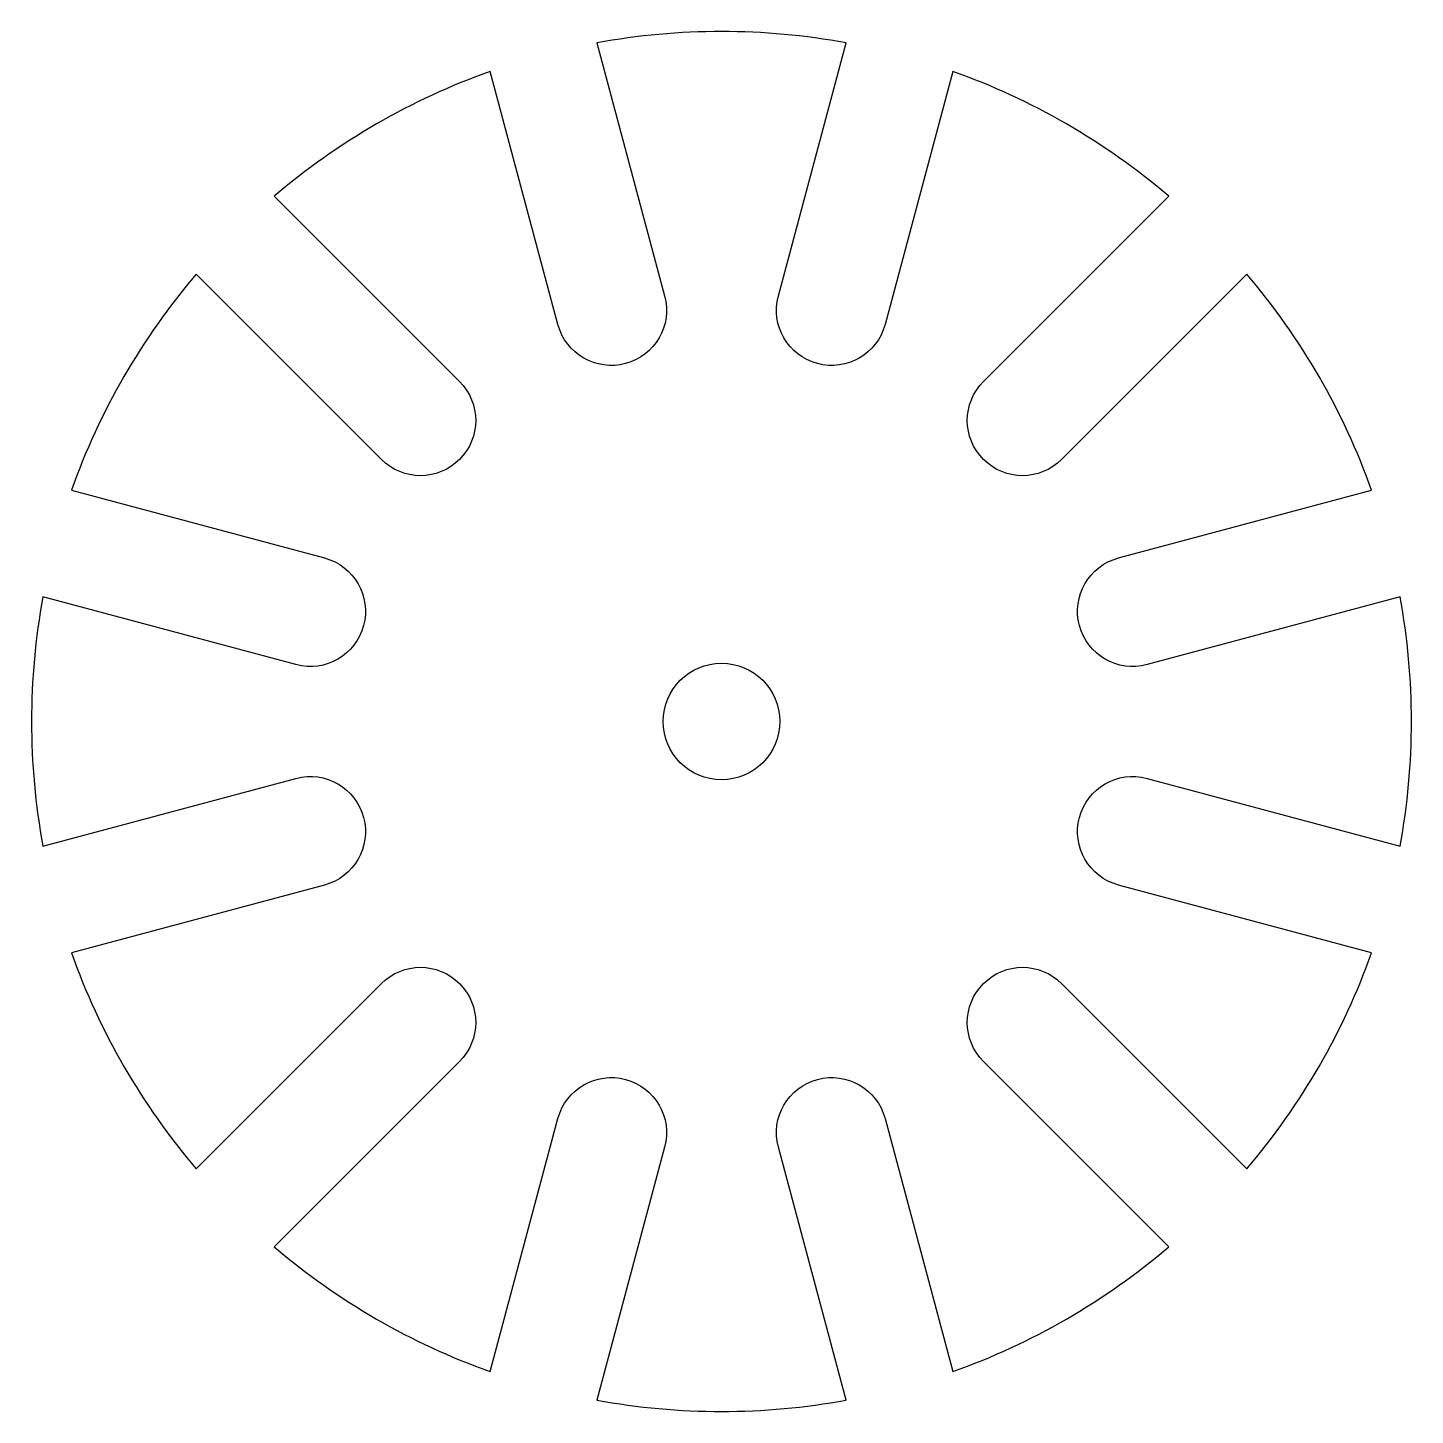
# Model space of a CAD drawing. Extents: x -11.3 to 11.3, y -11.3 to 11.3.
import ezdxf

# ---------------------------------------------------------------- set-up
doc = ezdxf.new("R2010")
doc.units = 0
doc.layers.get('0').update_dxf_attribs({"linetype": 'continuous'})

# ---------------------------------------------------------------- blocks, each defined once
blk = doc.blocks.new('SKETCH')
at = {"color": 7}
blk.add_lwpolyline([(4.272, 5.545), (7.293, 8.566, 0.091108), (3.772, 10.599), (2.666, 6.472, -1), (0.927, 6.938), (2.033, 11.065, 0.091108), (-2.033, 11.065), (-0.927, 6.938, -1), (-2.666, 6.472), (-3.772, 10.599, 0.091108), (-7.293, 8.566), (-4.272, 5.545, -1), (-5.545, 4.272), (-8.566, 7.293, 0.091108), (-10.599, 3.772), (-6.472, 2.666, -1), (-6.938, 0.927), (-11.065, 2.033, 0.091108), (-11.065, -2.033), (-6.938, -0.927, -1), (-6.472, -2.666), (-10.599, -3.772, 0.091108), (-8.566, -7.293), (-5.545, -4.272, -1), (-4.272, -5.545), (-7.293, -8.566, 0.091108), (-3.772, -10.599), (-2.666, -6.472, -1), (-0.927, -6.938), (-2.033, -11.065, 0.091108), (2.033, -11.065), (0.927, -6.938, -1), (2.666, -6.472), (3.772, -10.599, 0.091108), (7.293, -8.566), (4.272, -5.545, -1), (5.545, -4.272), (8.566, -7.293, 0.091108), (10.599, -3.772), (6.472, -2.666, -1), (6.938, -0.927), (11.065, -2.033, 0.091108), (11.065, 2.033), (6.938, 0.927, -1), (6.472, 2.666), (10.599, 3.772, 0.091108), (8.566, 7.293), (5.545, 4.272, -1)], format="xyb", close=True, dxfattribs=at)
blk.add_circle((0, 0), 0.95, dxfattribs=at)

msp = doc.modelspace()

# ---------------------------------------------------------------- block references
at = {"color": 7}
msp.add_blockref('SKETCH', (0, 0), dxfattribs=at)

doc.saveas('drawing.dxf')
